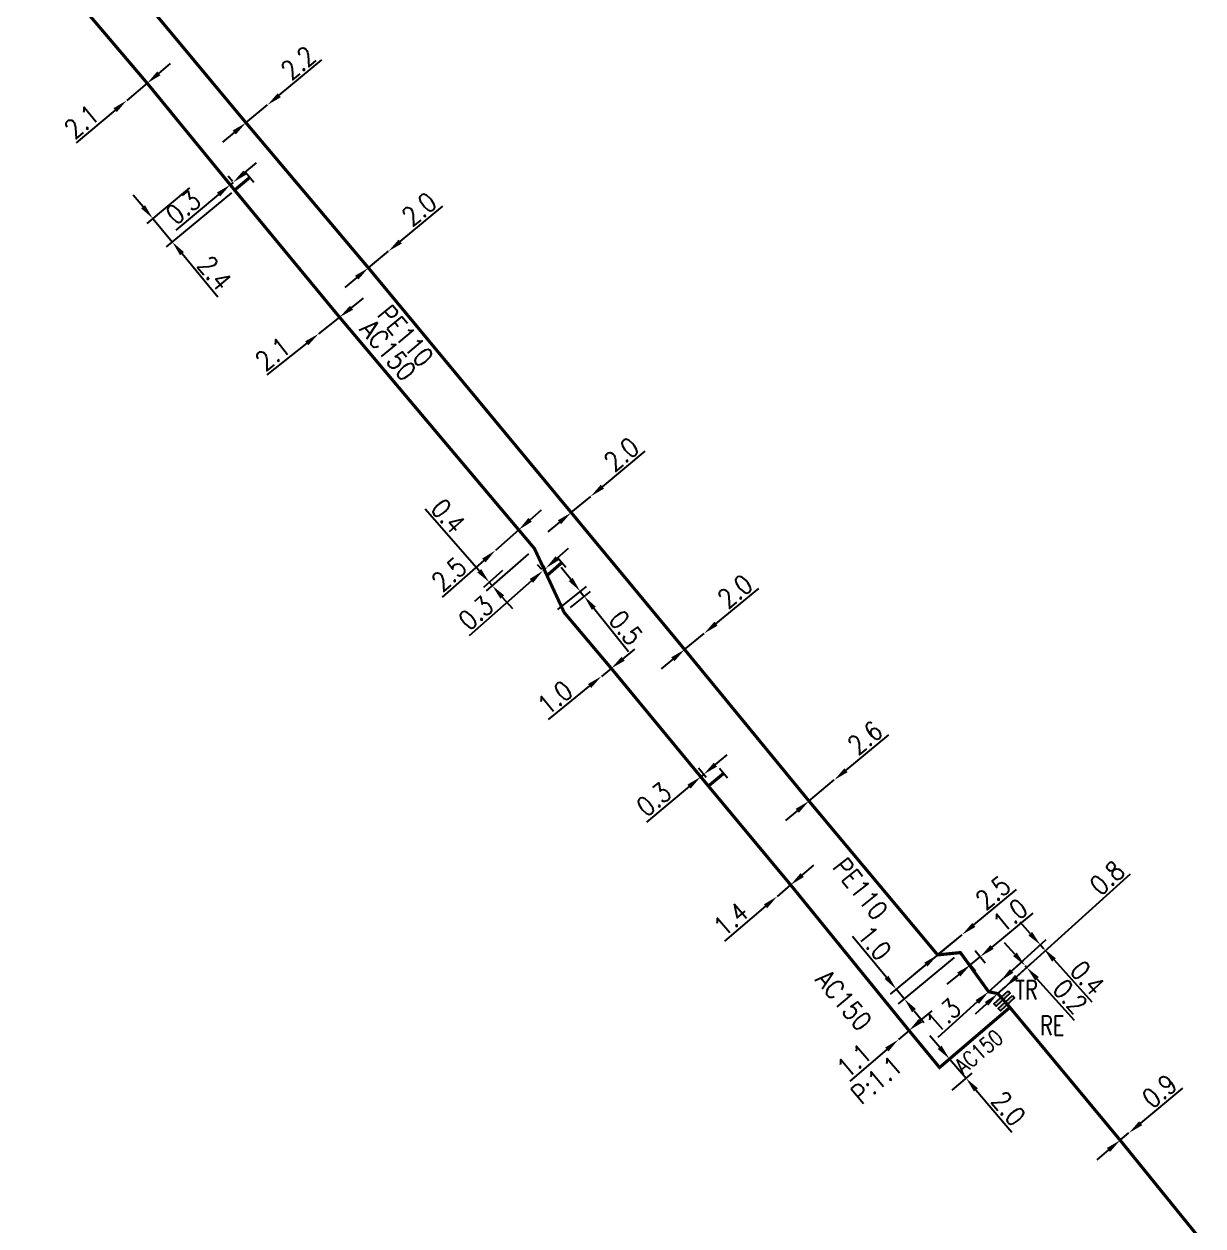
# Model space of a CAD drawing. Header units: millimetres. Extents: x 138988 to 140002, y 128990 to 130001.
# Drawn here: x 139081.3 to 139174.2, y 129809.3 to 129903.9 of the extents above; entities that cross this region are included whole.
import ezdxf
from ezdxf.enums import TextEntityAlignment as Align

# ---------------------------------------------------------------- set-up
doc = ezdxf.new("R2010")
doc.units = ezdxf.units.MM
doc.header["$PDMODE"] = 34
doc.linetypes.add('L_25_AP', pattern=[2000, 1000, 1000])
doc.linetypes.add('L_25_PE', pattern=[2000, 1000, 1000])
doc.layers.get('0').update_dxf_attribs({"linetype": 'CONTINUOUS'})
doc.layers.get('Defpoints').update_dxf_attribs({"linetype": 'CONTINUOUS'})
doc.layers.add('L_150', color=1, linetype='CONTINUOUS')
doc.layers.add('L_340', color=7, linetype='CONTINUOUS')
doc.styles.add('G_ROMANS', font='ROMANS.SHX', dxfattribs={"width": 0.75})
doc.styles.get("Standard").update_dxf_attribs({"font": 'romans.shx', "width": 0.85})
doc.dimstyles.get("Standard").update_dxf_attribs({"dimtxt": 1.5, "dimasz": 1.2, "dimexe": 0.625, "dimexo": 0.625, "dimgap": 0.25, "dimtad": 1, "dimdec": 1, "dimzin": 0, "dimdsep": 46, "dimtxsty": 'Standard', "dimcen": -0.5, "dimadec": 0, "dimazin": 0, "dimtfac": 1, "dimtdec": 1, "dimtmove": 0, "dimatfit": 3, "dimfxl": 0, "dimtolj": 1, "dimtzin": 0, "dimarcsym": 0})

# ---------------------------------------------------------------- blocks, each defined once
blk = doc.blocks.new('*D53')
at = {"layer": 'Defpoints', "color": 0, "linetype": 'Continuous', "transparency": 16777216}
for p in [(139100.461, 129897.557), (139098.766, 129896.155), (139098.766, 129896.155)]:
    blk.add_point(p, dxfattribs=at)
at = {"layer": 'L_150', "color": 0, "linetype": 'Continuous', "lineweight": -2, "transparency": 16777216}
for p, q in [((139101.386, 129898.322), (139104.754, 129901.109)), ((139098.766, 129896.155), (139100.461, 129897.557)), ((139097.842, 129895.39), (139096.917, 129894.625))]:
    blk.add_line(p, q, dxfattribs=at)
at = {"layer": 'L_150', "color": 0, "linetype": 'Continuous', "transparency": 16777216}
for points in [[(139101.258, 129898.476), (139101.513, 129898.168), (139100.461, 129897.557)], [(139097.714, 129895.544), (139097.969, 129895.236), (139098.766, 129896.155)]]:
    blk.add_solid(points, dxfattribs=at)
at = {"layer": 'L_150', "color": 0, "linetype": 'Continuous', "transparency": 16777216, "insert": (139102.895, 129900.869), "char_height": 1.5, "attachment_point": 5, "rotation": 39.60239}
blk.add_mtext('\\A1;2.2', dxfattribs=at)
blk = doc.blocks.new('*D54')
at = {"layer": 'Defpoints', "color": 0, "linetype": 'Continuous', "transparency": 16777216}
for p in [(139109.992, 129886.034), (139108.414, 129884.725), (139108.414, 129884.725)]:
    blk.add_point(p, dxfattribs=at)
at = {"layer": 'L_150', "color": 0, "linetype": 'Continuous', "lineweight": -2, "transparency": 16777216}
for p, q in [((139110.915, 129886.8), (139114.28, 129889.59)), ((139108.414, 129884.725), (139109.992, 129886.034)), ((139107.49, 129883.959), (139106.566, 129883.193))]:
    blk.add_line(p, q, dxfattribs=at)
at = {"layer": 'L_150', "color": 0, "linetype": 'Continuous', "transparency": 16777216}
for points in [[(139110.788, 129886.954), (139111.043, 129886.646), (139109.992, 129886.034)], [(139107.362, 129884.113), (139107.618, 129883.805), (139108.414, 129884.725)]]:
    blk.add_solid(points, dxfattribs=at)
at = {"layer": 'L_150', "color": 0, "linetype": 'Continuous', "transparency": 16777216, "insert": (139112.421, 129889.348), "char_height": 1.5, "attachment_point": 5, "rotation": 39.66881}
blk.add_mtext('\\A1;2.0', dxfattribs=at)
blk = doc.blocks.new('*D55')
at = {"layer": 'Defpoints', "color": 0, "linetype": 'Continuous', "transparency": 16777216}
for p in [(139125.925, 129866.728), (139124.389, 129865.455), (139124.389, 129865.455)]:
    blk.add_point(p, dxfattribs=at)
at = {"layer": 'L_150', "color": 0, "linetype": 'Continuous', "lineweight": -2, "transparency": 16777216}
for p, q in [((139126.85, 129867.493), (139130.216, 129870.282)), ((139124.389, 129865.455), (139125.925, 129866.728)), ((139123.464, 129864.689), (139122.54, 129863.924))]:
    blk.add_line(p, q, dxfattribs=at)
at = {"layer": 'L_150', "color": 0, "linetype": 'Continuous', "transparency": 16777216}
for points in [[(139126.722, 129867.647), (139126.977, 129867.339), (139125.925, 129866.728)], [(139123.337, 129864.843), (139123.592, 129864.535), (139124.389, 129865.455)]]:
    blk.add_solid(points, dxfattribs=at)
at = {"layer": 'L_150', "color": 0, "linetype": 'Continuous', "transparency": 16777216, "insert": (139128.357, 129870.041), "char_height": 1.5, "attachment_point": 5, "rotation": 39.63559}
blk.add_mtext('\\A1;2.0', dxfattribs=at)
blk = doc.blocks.new('*D56')
at = {"layer": 'Defpoints', "color": 0, "linetype": 'Continuous', "transparency": 16777216}
for p in [(139134.868, 129855.936), (139133.328, 129854.664), (139133.328, 129854.664)]:
    blk.add_point(p, dxfattribs=at)
at = {"layer": 'L_150', "color": 0, "linetype": 'Continuous', "lineweight": -2, "transparency": 16777216}
for p, q in [((139135.794, 129856.7), (139139.165, 129859.482)), ((139133.328, 129854.664), (139134.868, 129855.936)), ((139132.402, 129853.9), (139131.477, 129853.136))]:
    blk.add_line(p, q, dxfattribs=at)
at = {"layer": 'L_150', "color": 0, "linetype": 'Continuous', "transparency": 16777216}
for points in [[(139135.666, 129856.854), (139135.921, 129856.545), (139134.868, 129855.936)], [(139132.275, 129854.055), (139132.529, 129853.746), (139133.328, 129854.664)]]:
    blk.add_solid(points, dxfattribs=at)
at = {"layer": 'L_150', "color": 0, "linetype": 'Continuous', "transparency": 16777216, "insert": (139137.305, 129859.244), "char_height": 1.5, "attachment_point": 5, "rotation": 39.53649}
blk.add_mtext('\\A1;2.0', dxfattribs=at)
blk = doc.blocks.new('*D57')
at = {"layer": 'Defpoints', "color": 0, "linetype": 'Continuous', "transparency": 16777216}
for p in [(139145.12, 129844.392), (139143.123, 129842.733), (139143.123, 129842.733)]:
    blk.add_point(p, dxfattribs=at)
at = {"layer": 'L_150', "color": 0, "linetype": 'Continuous', "lineweight": -2, "transparency": 16777216}
for p, q in [((139146.042, 129845.159), (139149.405, 129847.953)), ((139143.123, 129842.733), (139145.12, 129844.392)), ((139142.2, 129841.966), (139141.277, 129841.2))]:
    blk.add_line(p, q, dxfattribs=at)
at = {"layer": 'L_150', "color": 0, "linetype": 'Continuous', "transparency": 16777216}
for points in [[(139145.915, 129845.313), (139146.17, 129845.005), (139145.12, 129844.392)], [(139142.072, 129842.12), (139142.328, 129841.813), (139143.123, 129842.733)]]:
    blk.add_solid(points, dxfattribs=at)
at = {"layer": 'L_150', "color": 0, "linetype": 'Continuous', "transparency": 16777216, "insert": (139147.546, 129847.709), "char_height": 1.5, "attachment_point": 5, "rotation": 39.72481}
blk.add_mtext('\\A1;2.6', dxfattribs=at)
blk = doc.blocks.new('*D58')
at = {"layer": 'Defpoints', "color": 0, "linetype": 'Continuous', "transparency": 16777216}
for p in [(139155.186, 129832.206), (139153.259, 129830.614), (139153.259, 129830.614)]:
    blk.add_point(p, dxfattribs=at)
at = {"layer": 'L_150', "color": 0, "linetype": 'Continuous', "lineweight": -2, "transparency": 16777216}
for p, q in [((139156.112, 129832.97), (139159.483, 129835.753)), ((139153.259, 129830.614), (139155.186, 129832.206)), ((139155.584, 129831.724), (139155.584, 129831.724)), ((139152.333, 129829.85), (139151.408, 129829.086))]:
    blk.add_line(p, q, dxfattribs=at)
at = {"layer": 'L_150', "color": 0, "linetype": 'Continuous', "transparency": 16777216}
for points in [[(139155.985, 129833.124), (139156.239, 129832.816), (139155.186, 129832.206)], [(139152.206, 129830.004), (139152.461, 129829.696), (139153.259, 129830.614)]]:
    blk.add_solid(points, dxfattribs=at)
at = {"layer": 'L_150', "color": 0, "linetype": 'Continuous', "transparency": 16777216, "insert": (139157.623, 129835.514), "char_height": 1.5, "attachment_point": 5, "rotation": 39.5432}
blk.add_mtext('\\A1;2.5', dxfattribs=at)
blk = doc.blocks.new('*D59')
at = {"layer": 'Defpoints', "color": 0, "linetype": 'Continuous', "transparency": 16777216}
for p in [(139155.187, 129832.206), (139155.054, 129830.796), (139150.634, 129827.147)]:
    blk.add_point(p, dxfattribs=at)
at = {"layer": 'L_150', "color": 0, "linetype": 'Continuous', "lineweight": -2, "transparency": 16777216}
for p, q in [((139149.232, 129828.846), (139146.565, 129832.076)), ((139154.705, 129831.808), (139149.514, 129827.522)), ((139154.572, 129830.398), (139150.152, 129826.749)), ((139150.634, 129827.147), (139149.996, 129827.92)), ((139151.398, 129826.221), (139152.162, 129825.296))]:
    blk.add_line(p, q, dxfattribs=at)
at = {"layer": 'L_150', "color": 0, "linetype": 'Continuous', "transparency": 16777216}
for points in [[(139149.386, 129828.973), (139149.078, 129828.718), (139149.996, 129827.92)], [(139151.553, 129826.349), (139151.244, 129826.094), (139150.634, 129827.147)]]:
    blk.add_solid(points, dxfattribs=at)
at = {"layer": 'L_150', "color": 0, "linetype": 'Continuous', "transparency": 16777216, "insert": (139148.287, 129831.56), "char_height": 1.5, "attachment_point": 5, "rotation": 309.5432}
blk.add_mtext('\\A1;1.0', dxfattribs=at)
blk = doc.blocks.new('*D60')
at = {"layer": 'Defpoints', "color": 0, "linetype": 'Continuous', "transparency": 16777216}
for p in [(139155.825, 129831.432), (139155.054, 129830.796), (139155.848, 129829.835)]:
    blk.add_point(p, dxfattribs=at)
at = {"layer": 'L_150', "color": 0, "linetype": 'Continuous', "lineweight": -2, "transparency": 16777216}
for p, q in [((139157.544, 129831.235), (139160.775, 129833.903)), ((139155.452, 129830.314), (139156.246, 129829.353)), ((139155.848, 129829.835), (139156.619, 129830.471)), ((139156.223, 129830.951), (139157.017, 129829.989)), ((139154.922, 129829.071), (139153.997, 129828.307))]:
    blk.add_line(p, q, dxfattribs=at)
at = {"layer": 'L_150', "color": 0, "linetype": 'Continuous', "transparency": 16777216}
for points in [[(139157.417, 129831.39), (139157.671, 129831.081), (139156.619, 129830.471)], [(139154.795, 129829.225), (139155.05, 129828.917), (139155.848, 129829.835)]]:
    blk.add_solid(points, dxfattribs=at)
at = {"layer": 'L_150', "color": 0, "linetype": 'Continuous', "transparency": 16777216, "insert": (139158.985, 129833.722), "char_height": 1.5, "attachment_point": 5, "rotation": 39.5432}
blk.add_mtext('\\A1;1.0', dxfattribs=at)
blk = doc.blocks.new('*D61')
at = {"layer": 'Defpoints', "color": 0, "linetype": 'Continuous', "transparency": 16777216}
for p in [(139161.359, 129831.398), (139161.625, 129831.103), (139157.277, 129827.713)]:
    blk.add_point(p, dxfattribs=at)
at = {"layer": 'L_150', "color": 0, "linetype": 'Continuous', "lineweight": -2, "transparency": 16777216}
for p, q in [((139160.555, 129832.289), (139159.75, 129833.179)), ((139157.741, 129828.132), (139161.823, 129831.817)), ((139161.359, 129831.398), (139161.625, 129831.103)), ((139162.429, 129830.213), (139165.399, 129826.923))]:
    blk.add_line(p, q, dxfattribs=at)
at = {"layer": 'L_150', "color": 0, "linetype": 'Continuous', "transparency": 16777216}
for points in [[(139160.703, 129832.423), (139160.406, 129832.154), (139161.359, 129831.398)], [(139162.577, 129830.347), (139162.28, 129830.079), (139161.625, 129831.103)]]:
    blk.add_solid(points, dxfattribs=at)
at = {"layer": 'L_150', "color": 0, "linetype": 'Continuous', "transparency": 16777216, "insert": (139165.058, 129828.792), "char_height": 1.5, "attachment_point": 5, "rotation": 312.07378}
blk.add_mtext('\\A1;0.4', dxfattribs=at)
blk = doc.blocks.new('*D62')
at = {"layer": 'Defpoints', "color": 0, "linetype": 'Continuous', "transparency": 16777216}
for p in [(139158.205, 129828.55), (139157.277, 129827.713), (139157.277, 129827.713)]:
    blk.add_point(p, dxfattribs=at)
at = {"layer": 'L_150', "color": 0, "linetype": 'Continuous', "lineweight": -2, "transparency": 16777216}
for p, q in [((139159.095, 129829.355), (139159.986, 129830.159)), ((139158.205, 129828.55), (139157.277, 129827.713)), ((139156.386, 129826.909), (139153.276, 129824.102))]:
    blk.add_line(p, q, dxfattribs=at)
at = {"layer": 'L_150', "color": 0, "linetype": 'Continuous', "transparency": 16777216}
for points in [[(139158.961, 129829.503), (139159.229, 129829.206), (139158.205, 129828.55)], [(139156.252, 129827.057), (139156.52, 129826.76), (139157.277, 129827.713)]]:
    blk.add_solid(points, dxfattribs=at)
at = {"layer": 'L_150', "color": 0, "linetype": 'Continuous', "transparency": 16777216, "insert": (139153.716, 129825.845), "char_height": 1.5, "attachment_point": 5, "rotation": 42.07378}
blk.add_mtext('\\A1;1.3', dxfattribs=at)
blk = doc.blocks.new('*D63')
at = {"layer": 'Defpoints', "color": 0, "linetype": 'Continuous', "transparency": 16777216}
for p in [(139160.148, 129829.77), (139160.282, 129829.622), (139158.004, 129827.565)]:
    blk.add_point(p, dxfattribs=at)
at = {"layer": 'L_150', "color": 0, "linetype": 'Continuous', "lineweight": -2, "transparency": 16777216}
for p, q in [((139159.344, 129830.661), (139158.54, 129831.552)), ((139158.468, 129827.984), (139160.746, 129830.041)), ((139160.148, 129829.77), (139160.282, 129829.622)), ((139161.086, 129828.731), (139164.015, 129825.486))]:
    blk.add_line(p, q, dxfattribs=at)
at = {"layer": 'L_150', "color": 0, "linetype": 'Continuous', "transparency": 16777216}
for points in [[(139159.492, 129830.795), (139159.196, 129830.527), (139160.148, 129829.77)], [(139161.235, 129828.865), (139160.938, 129828.597), (139160.282, 129829.622)]]:
    blk.add_solid(points, dxfattribs=at)
at = {"layer": 'L_150', "color": 0, "linetype": 'Continuous', "transparency": 16777216, "insert": (139163.695, 129827.334), "char_height": 1.5, "attachment_point": 5, "rotation": 312.07378}
blk.add_mtext('\\A1;0.2', dxfattribs=at)
blk = doc.blocks.new('L_340_19')
at = {"linetype": 'Continuous'}
blk.add_hatch(color=0, dxfattribs=at).paths.add_polyline_path([(0.125, 0.75), (-0.125, 0.75), (-0.125, -0.75), (0.125, -0.75)])
at = {"color": 0, "linetype": 'Continuous'}
blk.add_lwpolyline([(-0.125, 0.75), (0.125, 0.75), (0.125, -0.75), (-0.125, -0.75)], close=True, dxfattribs=at)
at = {"color": 0, "linetype": 'Continuous', "width": 0.75}
for tag, height, flags, p in [('TR', 1.5, 8, (0, 3)), ('DEF_LEG', 1.2, 3, (0, -5)), ('DEF_COUP', 1.2, 3, (0, -7.5)), ('DEF_TYPE', 1.2, 3, (0, -10))]:
    blk.add_attdef(tag, text='', height=height, dxfattribs=dict(at, flags=flags)).set_placement(p, align=Align.MIDDLE)
blk = doc.blocks.new('L_340_20')
at = {"linetype": 'Continuous'}
blk.add_hatch(color=0, dxfattribs=at).paths.add_polyline_path([(0.125, 0.75), (-0.125, 0.75), (-0.125, -0.75), (0.125, -0.75)])
at = {"color": 0, "linetype": 'Continuous'}
blk.add_lwpolyline([(-0.125, 0.75), (0.125, 0.75), (0.125, -0.75), (-0.125, -0.75)], close=True, dxfattribs=at)
at = {"color": 0, "linetype": 'Continuous', "width": 0.75}
for tag, height, flags, p in [('RE', 1.5, 8, (0, 3)), ('DEF_LEG', 1.2, 3, (0, -5)), ('DEF_COUP', 1.2, 3, (0, -7.5)), ('DEF_TYPE', 1.2, 3, (0, -10))]:
    blk.add_attdef(tag, text='', height=height, dxfattribs=dict(at, flags=flags)).set_placement(p, align=Align.MIDDLE)
blk = doc.blocks.new('*D317')
at = {"layer": 'Defpoints', "color": 0, "linetype": 'Continuous', "transparency": 16777216}
for p in [(139167.641, 129816.016), (139168.334, 129816.59), (139168.334, 129816.59)]:
    blk.add_point(p, dxfattribs=at)
at = {"layer": 'L_150', "color": 0, "linetype": 'Continuous', "lineweight": -2, "transparency": 16777216}
for p, q in [((139169.258, 129817.356), (139172.577, 129820.107)), ((139167.641, 129816.016), (139168.334, 129816.59)), ((139166.717, 129815.25), (139165.793, 129814.485))]:
    blk.add_line(p, q, dxfattribs=at)
at = {"layer": 'L_150', "color": 0, "linetype": 'Continuous', "transparency": 16777216}
for points in [[(139169.13, 129817.51), (139169.385, 129817.202), (139168.334, 129816.59)], [(139166.589, 129815.404), (139166.844, 129815.096), (139167.641, 129816.016)]]:
    blk.add_solid(points, dxfattribs=at)
at = {"layer": 'L_150', "color": 0, "linetype": 'Continuous', "transparency": 16777216, "insert": (139170.741, 129819.884), "char_height": 1.5, "attachment_point": 5, "rotation": 39.64942}
blk.add_mtext('\\A1;0.9', dxfattribs=at)
blk = doc.blocks.new('*D318')
at = {"layer": 'Defpoints', "color": 0, "linetype": 'Continuous', "transparency": 16777216}
for p in [(139151.006, 129824.658), (139150.169, 129823.943), (139150.169, 129823.943)]:
    blk.add_point(p, dxfattribs=at)
at = {"layer": 'L_150', "color": 0, "linetype": 'Continuous', "lineweight": -2, "transparency": 16777216}
for p, q in [((139151.918, 129825.437), (139152.83, 129826.217)), ((139151.006, 129824.658), (139150.169, 129823.943)), ((139149.257, 129823.164), (139146.349, 129820.679))]:
    blk.add_line(p, q, dxfattribs=at)
at = {"layer": 'L_150', "color": 0, "linetype": 'Continuous', "transparency": 16777216}
for points in [[(139151.788, 129825.589), (139152.048, 129825.285), (139151.006, 129824.658)], [(139149.127, 129823.316), (139149.387, 129823.012), (139150.169, 129823.943)]]:
    blk.add_solid(points, dxfattribs=at)
at = {"layer": 'L_150', "color": 0, "linetype": 'Continuous', "transparency": 16777216, "insert": (139146.697, 129822.292), "char_height": 1.5, "attachment_point": 5, "rotation": 40.51187}
blk.add_mtext('\\A1;1.1', dxfattribs=at)
blk = doc.blocks.new('*D319')
at = {"layer": 'Defpoints', "color": 0, "linetype": 'Continuous', "transparency": 16777216}
for p in [(139141.678, 129836.126), (139140.613, 129835.218), (139140.613, 129835.218)]:
    blk.add_point(p, dxfattribs=at)
at = {"layer": 'L_150', "color": 0, "linetype": 'Continuous', "lineweight": -2, "transparency": 16777216}
for p, q in [((139142.592, 129836.904), (139143.505, 129837.683)), ((139141.678, 129836.126), (139140.613, 129835.218)), ((139139.699, 129834.44), (139136.464, 129831.684))]:
    blk.add_line(p, q, dxfattribs=at)
at = {"layer": 'L_150', "color": 0, "linetype": 'Continuous', "transparency": 16777216}
for points in [[(139142.462, 129837.057), (139142.721, 129836.752), (139141.678, 129836.126)], [(139139.57, 129834.592), (139139.829, 129834.288), (139140.613, 129835.218)]]:
    blk.add_solid(points, dxfattribs=at)
at = {"layer": 'L_150', "color": 0, "linetype": 'Continuous', "transparency": 16777216, "insert": (139136.977, 129833.434), "char_height": 1.5, "attachment_point": 5, "rotation": 40.43195}
blk.add_mtext('\\A1;1.4', dxfattribs=at)
blk = doc.blocks.new('*D320')
at = {"layer": 'Defpoints', "color": 0, "linetype": 'Continuous', "transparency": 16777216}
for p in [(139134.596, 129844.638), (139135.199, 129843.912), (139135.433, 129844.107)]:
    blk.add_point(p, dxfattribs=at)
at = {"layer": 'L_340', "color": 0, "linetype": 'Continuous', "lineweight": -2, "transparency": 16777216}
for p, q in [((139135.753, 129845.599), (139136.676, 129846.366)), ((139135.034, 129844.588), (139134.431, 129845.313)), ((139134.8, 129844.393), (139134.197, 129845.119)), ((139134.83, 129844.833), (139134.596, 129844.638)), ((139133.673, 129843.871), (139130.311, 129841.077))]:
    blk.add_line(p, q, dxfattribs=at)
at = {"layer": 'L_340', "color": 0, "linetype": 'Continuous', "transparency": 16777216}
for points in [[(139135.625, 129845.753), (139135.881, 129845.446), (139134.83, 129844.833)], [(139133.545, 129844.025), (139133.801, 129843.717), (139134.596, 129844.638)]]:
    blk.add_solid(points, dxfattribs=at)
at = {"layer": 'L_340', "color": 0, "linetype": 'Continuous', "transparency": 16777216, "insert": (139130.892, 129842.86), "char_height": 1.5, "attachment_point": 5, "rotation": 39.72532}
blk.add_mtext('\\A1;0.3', dxfattribs=at)
blk = doc.blocks.new('L_340_07')
at = {"color": 0, "linetype": 'Continuous', "const_width": 0.25, "flags": 128}
blk.add_lwpolyline([(0, 0), (1.25, 0)], dxfattribs=at)
at = {"color": 0, "linetype": 'Continuous', "flags": 128}
blk.add_lwpolyline([(1.25, -0.5), (1.25, 0.5)], dxfattribs=at)
at = {"color": 0, "linetype": 'Continuous', "style": 'G_ROMANS', "width": 0.75, "flags": 3}
for tag, p in [('DEF_LEG', (0.723, -3.465)), ('DEF_COUP', (0.723, -5.965)), ('DEF_TYPE', (0.723, -8.465))]:
    blk.add_attdef(tag, text='', height=1.2, dxfattribs=at).set_placement(p, align=Align.MIDDLE)
blk = doc.blocks.new('*D321')
at = {"layer": 'Defpoints', "color": 0, "linetype": 'Continuous', "transparency": 16777216}
for p in [(139127.547, 129853.182), (139126.77, 129852.552), (139126.77, 129852.552)]:
    blk.add_point(p, dxfattribs=at)
at = {"layer": 'L_150', "color": 0, "linetype": 'Continuous', "lineweight": -2, "transparency": 16777216}
for p, q in [((139128.479, 129853.938), (139129.411, 129854.693)), ((139127.547, 129853.182), (139126.77, 129852.552)), ((139125.838, 129851.796), (139122.584, 129849.157))]:
    blk.add_line(p, q, dxfattribs=at)
at = {"layer": 'L_150', "color": 0, "linetype": 'Continuous', "transparency": 16777216}
for points in [[(139128.353, 129854.093), (139128.605, 129853.782), (139127.547, 129853.182)], [(139125.712, 129851.951), (139125.964, 129851.641), (139126.77, 129852.552)]]:
    blk.add_solid(points, dxfattribs=at)
at = {"layer": 'L_150', "color": 0, "linetype": 'Continuous', "transparency": 16777216, "insert": (139123.115, 129850.876), "char_height": 1.5, "attachment_point": 5, "rotation": 39.03907}
blk.add_mtext('\\A1;1.0', dxfattribs=at)
blk = doc.blocks.new('*D322')
at = {"layer": 'Defpoints', "color": 0, "linetype": 'Continuous', "transparency": 16777216}
for p in [(139125.105, 129859.244), (139122.848, 129857.429), (139123.836, 129857.582)]:
    blk.add_point(p, dxfattribs=at)
at = {"layer": 'L_150', "color": 0, "linetype": 'Continuous', "lineweight": -2, "transparency": 16777216}
for p, q in [((139124.353, 129860.179), (139123.601, 129861.114)), ((139123.335, 129857.821), (139125.592, 129859.635)), ((139124.323, 129857.974), (139125.905, 129859.246)), ((139125.105, 129859.244), (139125.418, 129858.854)), ((139126.17, 129857.919), (139128.909, 129854.512))]:
    blk.add_line(p, q, dxfattribs=at)
at = {"layer": 'L_150', "color": 0, "linetype": 'Continuous', "transparency": 16777216}
for points in [[(139124.509, 129860.304), (139124.197, 129860.054), (139125.105, 129859.244)], [(139126.326, 129858.044), (139126.014, 129857.794), (139125.418, 129858.854)]]:
    blk.add_solid(points, dxfattribs=at)
at = {"layer": 'L_150', "color": 0, "linetype": 'Continuous', "transparency": 16777216, "insert": (139128.695, 129856.375), "char_height": 1.5, "attachment_point": 5, "rotation": 308.80147}
blk.add_mtext('\\A1;0.5', dxfattribs=at)
blk = doc.blocks.new('*D323')
at = {"layer": 'Defpoints', "color": 0, "linetype": 'Continuous', "transparency": 16777216}
for p in [(139120.255, 129864.092), (139118.415, 129862.475), (139118.415, 129862.475)]:
    blk.add_point(p, dxfattribs=at)
at = {"layer": 'L_150', "color": 0, "linetype": 'Continuous', "lineweight": -2, "transparency": 16777216}
for p, q in [((139121.156, 129864.884), (139122.058, 129865.676)), ((139120.255, 129864.092), (139118.415, 129862.475)), ((139117.513, 129861.683), (139114.229, 129858.797))]:
    blk.add_line(p, q, dxfattribs=at)
at = {"layer": 'L_150', "color": 0, "linetype": 'Continuous', "transparency": 16777216}
for points in [[(139121.024, 129865.035), (139121.288, 129864.734), (139120.255, 129864.092)], [(139117.381, 129861.833), (139117.645, 129861.533), (139118.415, 129862.475)]]:
    blk.add_solid(points, dxfattribs=at)
at = {"layer": 'L_150', "color": 0, "linetype": 'Continuous', "transparency": 16777216, "insert": (139114.761, 129860.595), "char_height": 1.5, "attachment_point": 5, "rotation": 41.30689}
blk.add_mtext('\\A1;2.5', dxfattribs=at)
blk = doc.blocks.new('*D324')
at = {"layer": 'Defpoints', "color": 0, "linetype": 'Continuous', "transparency": 16777216}
for p in [(139121.494, 129862.621), (139119.453, 129861.293), (139117.939, 129859.963)]:
    blk.add_point(p, dxfattribs=at)
at = {"layer": 'L_150', "color": 0, "linetype": 'Continuous', "lineweight": -2, "transparency": 16777216}
for p, q in [((139117.147, 129860.865), (139112.878, 129865.723)), ((139121.025, 129862.208), (139117.701, 129859.288)), ((139118.984, 129860.881), (139117.47, 129859.551)), ((139118.17, 129859.7), (139117.939, 129859.963)), ((139118.962, 129858.799), (139119.754, 129857.897))]:
    blk.add_line(p, q, dxfattribs=at)
at = {"layer": 'L_150', "color": 0, "linetype": 'Continuous', "transparency": 16777216}
for points in [[(139117.297, 129860.997), (139116.997, 129860.732), (139117.939, 129859.963)], [(139119.113, 129858.931), (139118.812, 129858.667), (139118.17, 129859.7)]]:
    blk.add_solid(points, dxfattribs=at)
at = {"layer": 'L_150', "color": 0, "linetype": 'Continuous', "transparency": 16777216, "insert": (139114.696, 129865.169), "char_height": 1.5, "attachment_point": 5, "rotation": 311.30689}
blk.add_mtext('\\A1;0.4', dxfattribs=at)
blk = doc.blocks.new('*D325')
at = {"layer": 'Defpoints', "color": 0, "linetype": 'Continuous', "transparency": 16777216}
for p in [(139122.156, 129860.864), (139122.484, 129860.491), (139122.71, 129860.689)]:
    blk.add_point(p, dxfattribs=at)
at = {"layer": 'L_340', "color": 0, "linetype": 'Continuous', "lineweight": -2, "transparency": 16777216}
for p, q in [((139123.283, 129861.855), (139124.184, 129862.647)), ((139122.297, 129861.158), (139121.969, 129861.532)), ((139122.072, 129860.96), (139121.744, 129861.334)), ((139122.381, 129861.062), (139122.156, 129860.864)), ((139121.255, 129860.072), (139116.343, 129855.756))]:
    blk.add_line(p, q, dxfattribs=at)
at = {"layer": 'L_340', "color": 0, "linetype": 'Continuous', "transparency": 16777216}
for points in [[(139123.151, 129862.005), (139123.415, 129861.704), (139122.381, 129861.062)], [(139121.123, 129860.223), (139121.387, 129859.922), (139122.156, 129860.864)]]:
    blk.add_solid(points, dxfattribs=at)
at = {"layer": 'L_340', "color": 0, "linetype": 'Continuous', "transparency": 16777216, "insert": (139116.874, 129857.554), "char_height": 1.5, "attachment_point": 5, "rotation": 41.30689}
blk.add_mtext('\\A1;0.3', dxfattribs=at)
blk = doc.blocks.new('*D326')
at = {"layer": 'Defpoints', "color": 0, "linetype": 'Continuous', "transparency": 16777216}
for p in [(139106.14, 129880.839), (139104.494, 129879.535), (139104.494, 129879.535)]:
    blk.add_point(p, dxfattribs=at)
at = {"layer": 'L_150', "color": 0, "linetype": 'Continuous', "lineweight": -2, "transparency": 16777216}
for p, q in [((139107.081, 129881.584), (139108.022, 129882.329)), ((139106.14, 129880.839), (139104.494, 129879.535)), ((139103.553, 129878.79), (139100.412, 129876.302))]:
    blk.add_line(p, q, dxfattribs=at)
at = {"layer": 'L_150', "color": 0, "linetype": 'Continuous', "transparency": 16777216}
for points in [[(139106.957, 129881.741), (139107.205, 129881.427), (139106.14, 129880.839)], [(139103.429, 129878.947), (139103.677, 129878.633), (139104.494, 129879.535)]]:
    blk.add_solid(points, dxfattribs=at)
at = {"layer": 'L_150', "color": 0, "linetype": 'Continuous', "transparency": 16777216, "insert": (139100.891, 129877.958), "char_height": 1.5, "attachment_point": 5, "rotation": 38.3769}
blk.add_mtext('\\A1;2.1', dxfattribs=at)
blk = doc.blocks.new('*D327')
at = {"layer": 'Defpoints', "color": 0, "linetype": 'Continuous', "transparency": 16777216}
for p in [(139094.808, 129891.427), (139098.102, 129891.044), (139091.426, 129888.616)]:
    blk.add_point(p, dxfattribs=at)
at = {"layer": 'L_340', "color": 0, "linetype": 'Continuous', "lineweight": -2, "transparency": 16777216}
for p, q in [((139094.328, 129891.027), (139090.946, 129888.216)), ((139090.659, 129889.539), (139089.892, 129890.461)), ((139097.622, 129890.645), (139092.479, 129886.371)), ((139091.426, 129888.616), (139092.96, 129886.77)), ((139093.727, 129885.847), (139096.56, 129882.439))]:
    blk.add_line(p, q, dxfattribs=at)
at = {"layer": 'L_340', "color": 0, "linetype": 'Continuous', "transparency": 16777216}
for points in [[(139090.813, 129889.666), (139090.505, 129889.411), (139091.426, 129888.616)], [(139093.881, 129885.975), (139093.573, 129885.72), (139092.96, 129886.77)]]:
    blk.add_solid(points, dxfattribs=at)
at = {"layer": 'L_340', "color": 0, "linetype": 'Continuous', "transparency": 16777216, "insert": (139096.296, 129884.321), "char_height": 1.5, "attachment_point": 5, "rotation": 309.73259}
blk.add_mtext('\\A1;2.4', dxfattribs=at)
blk = doc.blocks.new('*D328')
at = {"layer": 'Defpoints', "color": 0, "linetype": 'Continuous', "transparency": 16777216}
for p in [(139097.524, 129891.271), (139097.872, 129890.852), (139098.102, 129891.044)]:
    blk.add_point(p, dxfattribs=at)
at = {"layer": 'L_340', "color": 0, "linetype": 'Continuous', "lineweight": -2, "transparency": 16777216}
for p, q in [((139098.676, 129892.231), (139099.599, 129892.998)), ((139097.472, 129891.333), (139097.124, 129891.751)), ((139097.702, 129891.525), (139097.354, 129891.943)), ((139097.754, 129891.463), (139097.524, 129891.271)), ((139096.601, 129890.503), (139093.242, 129887.706))]:
    blk.add_line(p, q, dxfattribs=at)
at = {"layer": 'L_340', "color": 0, "linetype": 'Continuous', "transparency": 16777216}
for points in [[(139098.548, 129892.384), (139098.804, 129892.077), (139097.754, 129891.463)], [(139096.473, 129890.657), (139096.729, 129890.349), (139097.524, 129891.271)]]:
    blk.add_solid(points, dxfattribs=at)
at = {"layer": 'L_340', "color": 0, "linetype": 'Continuous', "transparency": 16777216, "insert": (139093.821, 129889.489), "char_height": 1.5, "attachment_point": 5, "rotation": 39.77943}
blk.add_mtext('\\A1;0.3', dxfattribs=at)
blk = doc.blocks.new('*D329')
at = {"layer": 'Defpoints', "color": 0, "linetype": 'Continuous', "transparency": 16777216}
for p in [(139090.984, 129899.272), (139089.377, 129897.92), (139089.377, 129897.92)]:
    blk.add_point(p, dxfattribs=at)
at = {"layer": 'L_150', "color": 0, "linetype": 'Continuous', "lineweight": -2, "transparency": 16777216}
for p, q in [((139091.902, 129900.044), (139092.821, 129900.817)), ((139090.984, 129899.272), (139089.377, 129897.92)), ((139088.458, 129897.148), (139085.391, 129894.569))]:
    blk.add_line(p, q, dxfattribs=at)
at = {"layer": 'L_150', "color": 0, "linetype": 'Continuous', "transparency": 16777216}
for points in [[(139091.774, 129900.197), (139092.031, 129899.891), (139090.984, 129899.272)], [(139088.33, 129897.301), (139088.587, 129896.995), (139089.377, 129897.92)]]:
    blk.add_solid(points, dxfattribs=at)
at = {"layer": 'L_150', "color": 0, "linetype": 'Continuous', "transparency": 16777216, "insert": (139085.822, 129896.238), "char_height": 1.5, "attachment_point": 5, "rotation": 40.06312}
blk.add_mtext('\\A1;2.1', dxfattribs=at)
blk = doc.blocks.new('*D528')
at = {"layer": 'Defpoints', "color": 0, "linetype": 'Continuous', "transparency": 16777216}
for p in [(139153.41, 129821.744), (139155.498, 129820.898), (139153.922, 129819.551)]:
    blk.add_point(p, dxfattribs=at)
at = {"layer": 'L_150', "color": 0, "linetype": 'Continuous', "lineweight": -2, "transparency": 16777216}
for p, q in [((139153.42, 129823.331), (139152.64, 129824.243)), ((139153.885, 129822.15), (139154.674, 129822.824)), ((139154.199, 129822.418), (139155.498, 129820.898)), ((139154.397, 129819.957), (139155.973, 129821.304)), ((139156.278, 129819.985), (139159.118, 129816.662))]:
    blk.add_line(p, q, dxfattribs=at)
at = {"layer": 'L_150', "color": 0, "linetype": 'Continuous', "transparency": 16777216}
for points in [[(139153.572, 129823.461), (139153.267, 129823.201), (139154.199, 129822.418)], [(139156.43, 129820.115), (139156.126, 129819.856), (139155.498, 129820.898)]]:
    blk.add_solid(points, dxfattribs=at)
at = {"layer": 'L_150', "color": 0, "linetype": 'Continuous', "transparency": 16777216, "insert": (139158.848, 129818.517), "char_height": 1.5, "attachment_point": 5, "rotation": 310.51187}
blk.add_mtext('\\A1;2.0', dxfattribs=at)
blk = doc.blocks.new('*D529')
at = {"layer": 'Defpoints', "color": 0, "linetype": 'Continuous', "transparency": 16777216}
for p in [(139158.004, 129827.565), (139158.597, 129828.101), (139158.597, 129828.101)]:
    blk.add_point(p, dxfattribs=at)
at = {"layer": 'L_150', "color": 0, "linetype": 'Continuous', "lineweight": -2, "transparency": 16777216}
for p, q in [((139159.488, 129828.905), (139168.455, 129837)), ((139158.004, 129827.565), (139158.597, 129828.101)), ((139157.113, 129826.761), (139156.222, 129825.957))]:
    blk.add_line(p, q, dxfattribs=at)
at = {"layer": 'L_150', "color": 0, "linetype": 'Continuous', "transparency": 16777216}
for points in [[(139159.354, 129829.054), (139159.622, 129828.757), (139158.597, 129828.101)], [(139156.979, 129826.91), (139157.247, 129826.613), (139158.004, 129827.565)]]:
    blk.add_solid(points, dxfattribs=at)
at = {"layer": 'L_150', "color": 0, "linetype": 'Continuous', "transparency": 16777216, "insert": (139166.608, 129836.68), "char_height": 1.5, "attachment_point": 5, "rotation": 42.07378}
blk.add_mtext('\\A1;0.8', dxfattribs=at)

msp = doc.modelspace()

# ---------------------------------------------------------------- linework, layer by layer
at = {"layer": 'L_150', "linetype": 'L_25_AP', "flags": 128}
for points in [[(139007.583, 130000, 0.25, 0.25, 0), (139014.963, 129989.349, 0.25, 0.25, 0), (139018.392, 129985.058, 0.25, 0.25, 0), (139025.719, 129975.023, 0.25, 0.25, 0), (139032.509, 129966.593, 0.25, 0.25, 0), (139035.4, 129963.429, 0.25, 0.25, 0), (139037.19, 129963.682, 0.25, 0.25, 0), (139037.511, 129963.298, 0.25, 0.25, 0), (139042.589, 129957.237, 0.25, 0.25, 0), (139057.981, 129938.555, 0.25, 0.25, 0), (139061.254, 129934.583, 0.25, 0.25, 0), (139072.858, 129920.696, 0.25, 0.25, 0), (139078.231, 129914.269, 0.25, 0.25, 0), (139090.984, 129899.272, 0.25, 0.25, 0), (139097.872, 129890.852, 0.25, 0.25, 0), (139106.14, 129880.839, 0.25, 0.25, 0), (139120.255, 129864.092, 0.25, 0.25, 0), (139121.494, 129862.621, 0.25, 0.25, 0), (139122.484, 129860.491, 0.25, 0.25, 0), (139122.484, 129860.491, 0.25, 0.25, 0), (139123.808, 129857.643, 0.25, 0.25, 0.066478), (139123.879, 129857.531, 0.25, 0.25, 0), (139127.547, 129853.182, 0.25, 0.25, 0), (139135.199, 129843.912, 0.25, 0.25, 0), (139141.678, 129836.126, 0.25, 0.25, 0), (139151.006, 129824.658, 0.25, 0.25, 0), (139153.41, 129821.744, 0.25, 0.25, 0), (139158.962, 129826.488, 0, 0, 0)], [(139238.195, 129748.824, 0.25, 0.25, 0), (139229.056, 129749.346, 0.25, 0.25, 0.02786), (139229, 129749.347, 0.25, 0.25, 0), (139221.111, 129748.918, 0.25, 0.25, -0.200838), (139220.748, 129749.047, 0.25, 0.25, 0), (139218.922, 129750.709, 0.25, 0.25, 0), (139214.506, 129756.413, 0.25, 0.25, 0), (139204.468, 129769.705, 0.25, 0.25, 0), (139195.331, 129781.497, 0.25, 0.25, 0), (139188.362, 129790.392, 0.25, 0.25, 0), (139187.301, 129791.759, 0.25, 0.25, 0), (139167.641, 129816.016, 0.25, 0.25, 0), (139158.674, 129826.811, 0.25, 0.25, 0), (139158.674, 129826.811, 0.25, 0.25, 0), (139158.674, 129826.811, 0, 0, 0)]]:
    msp.add_lwpolyline(points, format="xyseb", dxfattribs=at)
at = {"layer": 'L_150', "linetype": 'L_25_PE', "const_width": 0.25, "flags": 128}
msp.add_lwpolyline([(139018.392, 129985.058), (139023.288, 129988.471), (139023.55, 129988.162), (139026.443, 129983.795), (139036.189, 129971.442), (139043.312, 129962.684), (139054.965, 129948.691), (139065.283, 129936.398), (139071.517, 129928.754), (139084.272, 129913.61), (139089.821, 129906.897), (139098.766, 129896.155), (139108.414, 129884.725), (139124.389, 129865.455), (139133.328, 129854.664), (139143.123, 129842.733), (139153.259, 129830.614), (139155.054, 129830.796), (139155.054, 129830.796), (139157.277, 129827.713), (139158.004, 129827.565), (139158.339, 129827.182)], dxfattribs=at)
at = {"layer": 'L_150', "linetype": 'L_25_AP', "const_width": 0.25, "flags": 128}
for points in [[(139097.872, 129890.852), (139098.102, 129891.044)], [(139122.484, 129860.491), (139122.71, 129860.689)], [(139135.433, 129844.107), (139135.199, 129843.912)], [(139158.339, 129827.182), (139158.674, 129826.811)]]:
    msp.add_lwpolyline(points, dxfattribs=at)

# ---------------------------------------------------------------- block references
at = {"layer": 'L_340'}
for p, rotation in [((139098.102, 129891.044), 39.77943404042043), ((139122.71, 129860.689), 41.30688964165795), ((139135.433, 129844.107), 39.72531562128592)]:
    msp.add_blockref('L_340_07', p, dxfattribs=dict(at, rotation=rotation))
ref = msp.add_blockref('L_340_19', (139158.339, 129827.182), dxfattribs=dict(at, rotation=312.0737819222782))
ref.add_attrib('TR', 'TR', dxfattribs={"layer": '0', "color": 0, "linetype": 'Continuous', "height": 1.5, "width": 0.75, "flags": 8}).set_placement((139160.257, 129827.86), align=Align.MIDDLE)
ref = msp.add_blockref('L_340_20', (139158.674, 129826.811), dxfattribs=dict(at, rotation=312.0737819235621))
ref.add_attrib('RE', 'RE', dxfattribs={"layer": '0', "color": 0, "linetype": 'Continuous', "height": 1.5, "width": 0.75, "flags": 8}).set_placement((139162.285, 129825.054), align=Align.MIDDLE)

# ---------------------------------------------------------------- texts
at = {"layer": 'L_150', "linetype": 'Continuous'}
for s, height, rotation, width, p in [('PE110', 1.5, 309.65846, 0.85, (139109.012, 129881.004)), ('AC150', 1.5, 310.1253, 0.85, (139107.66, 129879.823)), ('PE110', 1.5, 308.27284, 0.85, (139144.887, 129837.504)), ('AC150', 1.5, 310.04527, 0.85, (139143.56, 129828.624)), ('AC150', 1.25, 39.76487, 0.8, (139155.277, 129821.157))]:
    msp.add_text(s, height=height, rotation=rotation, dxfattribs=dict(at, width=width)).set_placement(p)
at = {"layer": 'L_150', "linetype": 'Continuous', "insert": (139150.626, 129821.645), "char_height": 1.5, "attachment_point": 9, "rotation": 40.51187}
msp.add_mtext('\\A1;P:1.1', dxfattribs=at)

# ---------------------------------------------------------------- dimensions: what is measured, and where the dimension line sits
at = {"layer": 'L_150', "linetype": 'Continuous'}
for base, p1, p2, angle, picture, middle in [((139098.766, 129896.155), (139100.461, 129897.557), (139098.766, 129896.155), 39.60239, '*D53', (139103.532, 129900.098)), ((139089.377, 129897.92), (139090.984, 129899.272), (139089.377, 129897.92), 40.06312, '*D329', (139086.466, 129895.472)), ((139108.4137, 129884.7252), (139109.9915, 129886.0337), (139108.4137, 129884.7252), 39.66881, '*D54', (139113.0595, 129888.5779)), ((139104.494, 129879.535), (139106.14, 129880.839), (139104.494, 129879.535), 38.3769, '*D326', (139101.512, 129877.174)), ((139124.389, 129865.455), (139125.925, 129866.728), (139124.389, 129865.455), 39.63559, '*D55', (139128.995, 129869.27)), ((139117.93922, 129859.96309), (139121.49422, 129862.62106), (139119.45301, 129861.29331), 311.30689, '*D324', (139113.94438, 129864.50922)), ((139118.41463, 129862.47498), (139120.25504, 129864.0922), (139118.41463, 129862.47498), 41.30689, '*D323', (139115.42063, 129859.84404)), ((139125.105, 129859.244), (139123.836, 129857.582), (139122.848, 129857.429), 308.80147, '*D322', (139127.916, 129855.748)), ((139133.328, 129854.664), (139134.868, 129855.936), (139133.328, 129854.664), 39.53649, '*D56', (139137.942, 129858.473)), ((139126.77, 129852.552), (139127.547, 129853.182), (139126.77, 129852.552), 39.03907, '*D321', (139123.745, 129850.099)), ((139143.123, 129842.733), (139145.12, 129844.392), (139143.123, 129842.733), 39.72481, '*D57', (139148.185, 129846.939)), ((139158.597, 129828.101), (139158.004, 129827.565), (139158.597, 129828.101), 222.07378, '*D529', (139167.278, 129835.938)), ((139140.613, 129835.218), (139141.678, 129836.126), (139140.613, 129835.218), 40.43195, '*D319', (139137.625, 129832.673)), ((139153.259, 129830.614), (139155.186, 129832.206), (139153.259, 129830.614), 39.5432, '*D58', (139158.26, 129834.743)), ((139155.848, 129829.835), (139155.825, 129831.432), (139155.054, 129830.796), 219.5432, '*D60', (139159.622, 129832.951)), ((139150.634, 129827.147), (139155.187, 129832.206), (139155.054, 129830.796), 129.5432, '*D59', (139147.516, 129830.924)), ((139161.359, 129831.398), (139161.625, 129831.103), (139157.277, 129827.713), 312.07378, '*D61', (139164.316, 129828.122)), ((139160.282, 129829.622), (139160.148, 129829.77), (139158.004, 129827.565), 132.07378, '*D63', (139162.953, 129826.664)), ((139157.277, 129827.713), (139158.205, 129828.55), (139157.277, 129827.713), 222.07378, '*D62', (139154.386, 129825.103)), ((139150.169, 129823.943), (139151.006, 129824.658), (139150.169, 129823.943), 40.51187, '*D318', (139147.347, 129821.532)), ((139155.498, 129820.898), (139153.41, 129821.744), (139153.922, 129819.551), 130.51187, '*D528', (139158.087, 129817.868)), ((139168.334, 129816.59), (139167.641, 129816.016), (139168.334, 129816.59), 219.64942, '*D317', (139171.379, 129819.114))]:
    dim = msp.add_linear_dim(base=base, p1=p1, p2=p2, angle=angle, dimstyle='Standard', dxfattribs=at)
    dim.commit()
    dim.dimension.update_dxf_attribs({"geometry": picture, "text_midpoint": middle, "dimtype": 160})
at = {"layer": 'L_340', "linetype": 'Continuous'}
for base, p1, p2, angle, picture, middle in [((139097.524, 129891.271), (139098.102, 129891.044), (139097.872, 129890.852), 39.77943, '*D328', (139094.46, 129888.721)), ((139091.426, 129888.616), (139098.102, 129891.044), (139094.808, 129891.427), 309.73259, '*D327', (139095.527, 129883.682)), ((139122.156, 129860.864), (139122.71, 129860.689), (139122.484, 129860.491), 41.30689, '*D325', (139117.534, 129856.803)), ((139134.596, 129844.638), (139135.433, 129844.107), (139135.199, 129843.912), 39.72532, '*D320', (139131.531, 129842.091))]:
    dim = msp.add_linear_dim(base=base, p1=p1, p2=p2, angle=angle, dimstyle='Standard', dxfattribs=at)
    dim.commit()
    dim.dimension.update_dxf_attribs({"geometry": picture, "text_midpoint": middle, "dimtype": 160})

doc.saveas('drawing.dxf')
